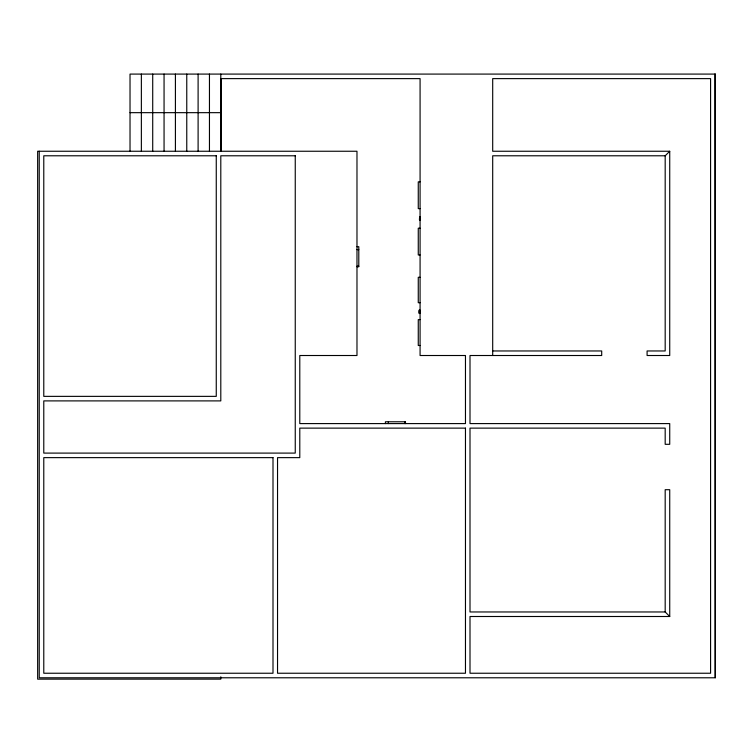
<?xml version="1.0" encoding="UTF-8"?>
<svg xmlns="http://www.w3.org/2000/svg" width="753" height="753" viewBox="0 0 753 753"><rect width="100%" height="100%" fill="white"/><g stroke="black" fill="none" stroke-linecap="round" stroke-linejoin="round"><path stroke-width="1.13" d="M669.728 151.249L669.728 355.51L647.091 355.51L647.091 350.964L665.181 350.964L665.181 155.786L669.728 151.249L492.697 151.249L492.697 78.623L710.578 78.623L710.578 673.238L470.004 673.238L470.004 616.5L669.728 616.5L669.728 489.704L665.181 489.704L665.181 611.963L669.728 616.5M715.115 74.086L130.024 74.086L130.024 151.249M220.798 78.623L420.08 78.623L420.08 355.51L465.467 355.51L465.467 423.591L299.788 423.591L299.788 355.51L356.978 355.51L356.978 151.249L37.65 151.249L37.65 679.14L220.798 679.14L220.798 676.796M130.024 112.668L220.798 112.668M665.181 155.786L492.697 155.786L492.697 355.51M420.08 181.85L418.263 181.85L418.263 208.628L420.08 208.628M419.619 217.325L419.393 219.65M420.08 228.197L418.263 228.197L418.263 254.975L420.08 254.975M356.978 246.683L358.795 246.683L358.795 266.769L356.978 266.769M356.978 249.629L358.795 249.629M356.978 266.204L358.795 266.204M420.08 277.292L418.263 277.292L418.263 302.715L420.08 302.715M419.167 310.65L419.167 312.966M420.08 319.62L418.263 319.62L418.263 345.495L420.08 345.495M492.697 350.964L601.703 350.964L601.703 355.51L470.004 355.51L470.004 423.591L669.728 423.591L669.728 444.308L665.181 444.308L665.181 428.128L470.004 428.128L470.004 611.963L665.181 611.963M715.35 677.785L715.115 73.86L715.115 677.785L39.241 677.785L39.241 151.249M221.081 78.623L221.109 151.249M405.481 423.591L405.481 421.774L385.404 421.774L385.404 423.591M404.916 421.774L404.916 423.591M388.35 421.774L388.35 423.591M220.798 74.086L220.798 151.249M209.456 74.086L209.456 151.249M198.105 74.086L198.105 151.249M186.763 74.086L186.763 151.249M175.411 74.086L175.411 151.249M164.06 74.086L164.06 151.249M152.718 74.086L152.718 151.249M141.366 74.086L141.366 151.249M216.262 155.786L43.778 155.786L43.778 396.36L216.262 396.36L216.262 155.786M295.251 155.786L220.798 155.786L220.798 400.897L43.778 400.897L43.778 453.099L295.251 453.099L295.251 155.786M420.306 216.77L419.619 216.77L419.619 220.168L420.306 220.168L420.306 216.77M419.845 310.095L419.167 310.095L419.167 313.493L419.845 313.493L419.845 310.095M465.467 428.128L299.788 428.128L299.788 457.636L277.537 457.636L277.537 673.238L465.467 673.238L465.467 428.128M273 457.636L43.778 457.636L43.778 673.238L273 673.238L273 457.636"/></g></svg>
